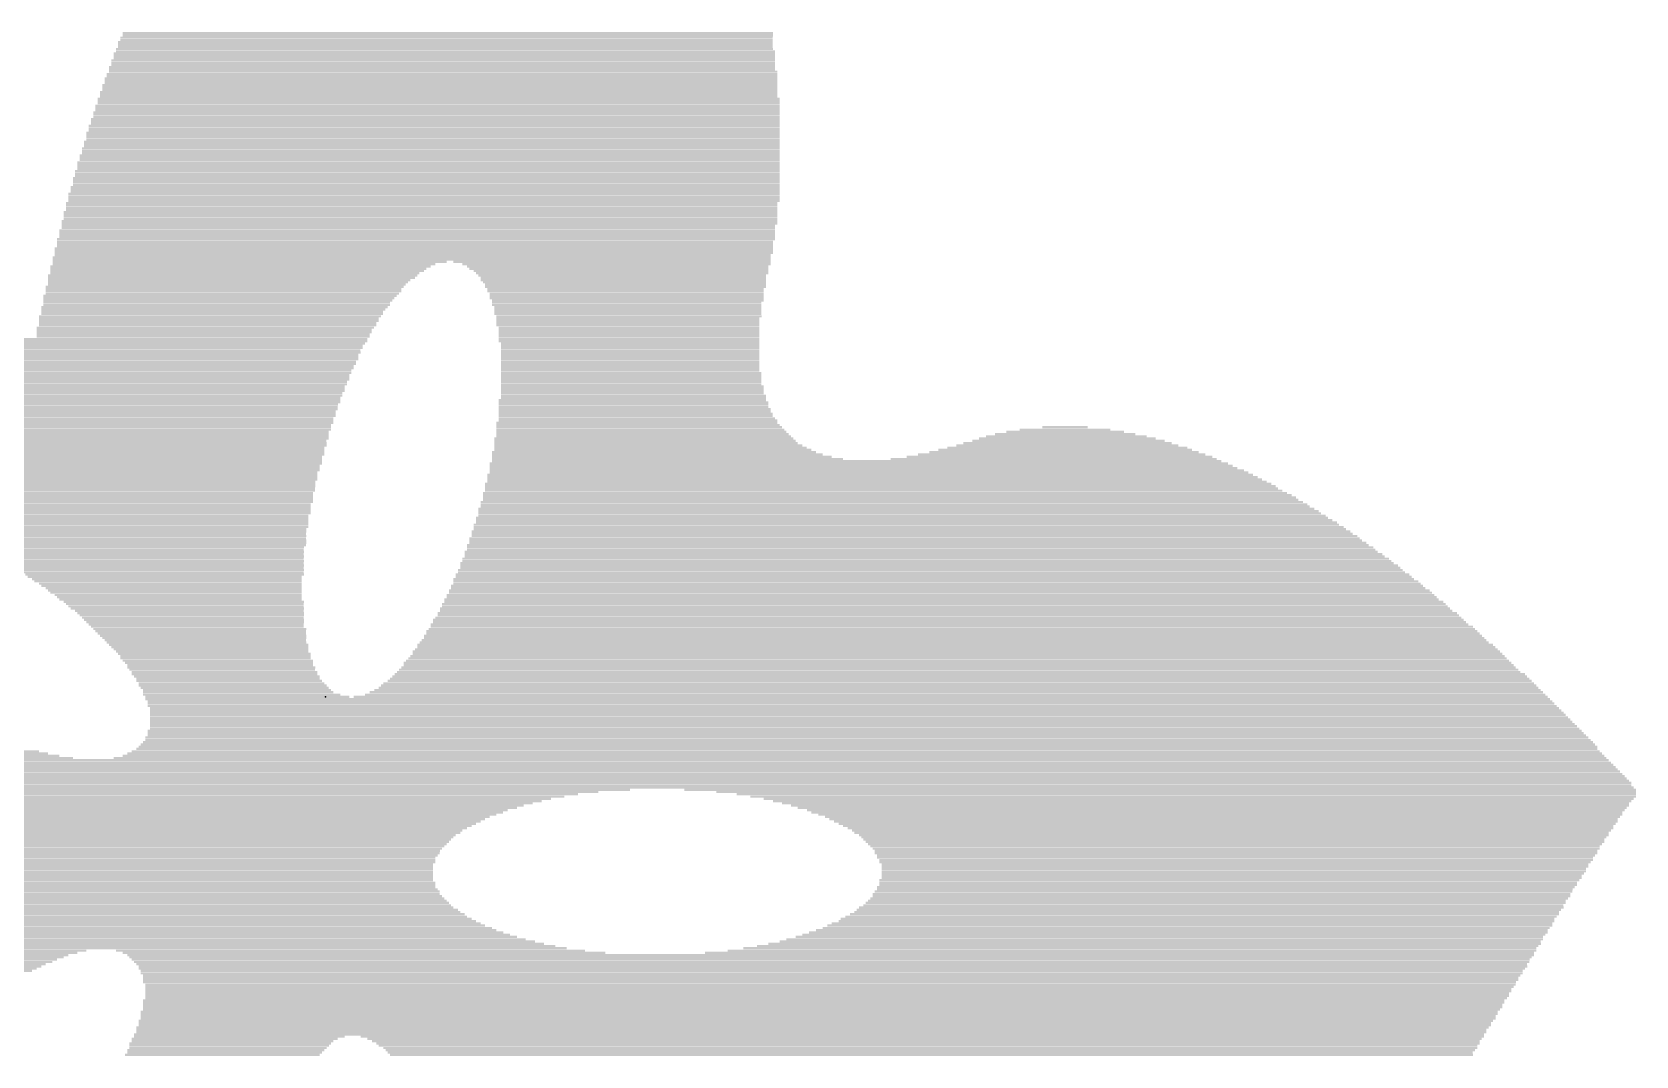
# Model space of a CAD drawing. Extents: x -4.4 to 50.7, y -2.2 to 26.3.
# Drawn here: x 45.264 to 47.062, y 16.996 to 18.144 of the extents above; entities that cross this region are included whole.
import ezdxf

# ---------------------------------------------------------------- set-up
doc = ezdxf.new("R2010")
doc.units = 0
doc.layers.add('21', color=253, linetype='CONTINUOUS')
doc.layers.add('23', color=53, linetype='CONTINUOUS')

# ---------------------------------------------------------------- blocks, each defined once
blk = doc.blocks.new('RECT')
blk.add_solid([(-0.5, -0.5), (0.5, -0.5), (-0.5, 0.5), (0.5, 0.5)])

msp = doc.modelspace()

# ---------------------------------------------------------------- linework, layer by layer
at = {"layer": '23'}
msp.add_point((45.593, 17.399), dxfattribs=at)

# ---------------------------------------------------------------- block references
at = {"layer": '21'}
for p, xscale, yscale in [((45.7275, 18.133), 0.734, 0.0026), ((45.7275, 18.1304), 0.734, 0.0024), ((45.7275, 18.1279), 0.734, 0.0026), ((45.7288, 18.138), 0.7314, 0.0024), ((45.7288, 18.1355), 0.7314, 0.0024), ((45.7301, 18.1431), 0.729, 0.0024), ((45.7301, 18.1406), 0.729, 0.0026), ((45.725, 18.1126), 0.7442, 0.0024), ((45.725, 18.1101), 0.7442, 0.0024), ((45.725, 18.1076), 0.7442, 0.0026), ((45.7263, 18.1203), 0.7416, 0.0026), ((45.7263, 18.1177), 0.7416, 0.0024), ((45.7263, 18.1152), 0.7416, 0.0026), ((45.7263, 18.1253), 0.7366, 0.0024), ((45.7275, 18.1228), 0.739, 0.0024), ((45.7225, 18.0923), 0.7544, 0.0024), ((45.7225, 18.0898), 0.7544, 0.0026), ((45.7237, 18.0974), 0.7518, 0.0024), ((45.7237, 18.0949), 0.7518, 0.0026), ((45.7237, 18.105), 0.7466, 0.0024), ((45.7237, 18.1025), 0.7466, 0.0026), ((45.725, 18.0999), 0.7492, 0.0024), ((45.7199, 18.0771), 0.7594, 0.0026), ((45.7199, 18.0745), 0.7594, 0.0024), ((45.7199, 18.072), 0.7594, 0.0024), ((45.7212, 18.0847), 0.7568, 0.0024), ((45.7212, 18.0822), 0.7568, 0.0026), ((45.7212, 18.0796), 0.7568, 0.0024), ((45.7225, 18.0872), 0.7544, 0.0024), ((45.7174, 18.0542), 0.7696, 0.0024), ((45.7186, 18.0618), 0.767, 0.0024), ((45.7186, 18.0593), 0.767, 0.0024), ((45.7186, 18.0568), 0.767, 0.0026), ((45.7199, 18.0695), 0.7644, 0.0026), ((45.7199, 18.0669), 0.7644, 0.0024), ((45.7199, 18.0644), 0.7644, 0.0026), ((45.7148, 18.039), 0.7746, 0.0026), ((45.7148, 18.0364), 0.7746, 0.0024), ((45.7161, 18.0466), 0.772, 0.0024), ((45.7161, 18.0441), 0.772, 0.0026), ((45.7161, 18.0415), 0.772, 0.0024), ((45.7174, 18.0517), 0.7696, 0.0026), ((45.7174, 18.0491), 0.7696, 0.0024), ((45.7123, 18.0212), 0.7798, 0.0024), ((45.7123, 18.0187), 0.7798, 0.0026), ((45.7136, 18.0314), 0.7772, 0.0026), ((45.7136, 18.0288), 0.7772, 0.0024), ((45.7136, 18.0263), 0.7772, 0.0026), ((45.7136, 18.0237), 0.7772, 0.0024), ((45.7148, 18.0339), 0.7746, 0.0024), ((45.7098, 18.006), 0.7848, 0.0026), ((45.7098, 18.0034), 0.7848, 0.0024), ((45.7098, 18.0009), 0.7848, 0.0026), ((45.711, 18.0136), 0.7822, 0.0026), ((45.711, 18.011), 0.7822, 0.0024), ((45.711, 18.0085), 0.7822, 0.0024), ((45.7123, 18.0161), 0.7798, 0.0024), ((45.7072, 17.9882), 0.7898, 0.0026), ((45.7072, 17.9856), 0.7898, 0.0024), ((45.7072, 17.9831), 0.7898, 0.0024), ((45.7085, 17.9983), 0.7874, 0.0024), ((45.7085, 17.9958), 0.7874, 0.0024), ((45.7085, 17.9933), 0.7874, 0.0026), ((45.7085, 17.9907), 0.7874, 0.0024), ((45.7047, 17.9704), 0.795, 0.0024), ((45.7047, 17.9679), 0.795, 0.0026), ((45.7047, 17.9653), 0.795, 0.0024), ((45.7059, 17.9806), 0.7924, 0.0026), ((45.7059, 17.978), 0.7924, 0.0024), ((45.7059, 17.9755), 0.7924, 0.0026), ((45.7059, 17.9729), 0.7924, 0.0024), ((45.7009, 17.9526), 0.7976, 0.0024), ((45.7009, 17.9501), 0.7976, 0.0026), ((45.7009, 17.9475), 0.7976, 0.0024), ((45.7034, 17.9628), 0.7974, 0.0026), ((45.7034, 17.9602), 0.7974, 0.0024), ((45.7034, 17.9577), 0.7974, 0.0024), ((45.7034, 17.9552), 0.7974, 0.0026), ((45.6983, 17.9323), 0.8026, 0.0024), ((45.6983, 17.9298), 0.8026, 0.0026), ((45.6996, 17.9425), 0.8, 0.0026), ((45.6996, 17.9399), 0.8, 0.0024), ((45.6996, 17.9374), 0.8, 0.0026), ((45.6996, 17.9348), 0.8, 0.0024), ((45.7009, 17.945), 0.7976, 0.0024), ((45.6945, 17.912), 0.805, 0.0026), ((45.6958, 17.9221), 0.8026, 0.0024), ((45.6958, 17.9196), 0.8026, 0.0024), ((45.6958, 17.9171), 0.8026, 0.0026), ((45.6958, 17.9145), 0.8026, 0.0024), ((45.697, 17.9272), 0.8, 0.0024), ((45.697, 17.9247), 0.8, 0.0026), ((45.692, 17.9018), 0.8052, 0.0024), ((45.692, 17.8993), 0.8052, 0.0026), ((45.692, 17.8967), 0.8052, 0.0024), ((45.6907, 17.8942), 0.8026, 0.0024), ((45.6933, 17.9094), 0.8026, 0.0024), ((45.6933, 17.9069), 0.8026, 0.0024), ((45.6933, 17.9044), 0.8026, 0.0026), ((45.4977, 17.8815), 0.4268, 0.0024), ((45.4951, 17.879), 0.4216, 0.0026), ((45.4938, 17.8764), 0.419, 0.0024), ((45.4913, 17.8739), 0.414, 0.0026), ((45.6895, 17.8917), 0.8052, 0.0026), ((45.6895, 17.8891), 0.8052, 0.0024), ((45.5078, 17.8866), 0.4418, 0.0026), ((45.5015, 17.884), 0.4292, 0.0024), ((45.9143, 17.8866), 0.3556, 0.0026), ((45.9193, 17.884), 0.3454, 0.0024), ((45.9206, 17.8815), 0.3378, 0.0024), ((45.9218, 17.879), 0.3352, 0.0026), ((45.9244, 17.8764), 0.3302, 0.0024), ((45.9257, 17.8739), 0.3276, 0.0026), ((45.4799, 17.8586), 0.4012, 0.0024), ((45.4786, 17.8561), 0.3986, 0.0024), ((45.4888, 17.8713), 0.414, 0.0024), ((45.4875, 17.8688), 0.4114, 0.0024), ((45.485, 17.8663), 0.4064, 0.0026), ((45.4837, 17.8637), 0.4038, 0.0024), ((45.4824, 17.8612), 0.4012, 0.0026), ((45.9257, 17.8713), 0.3226, 0.0024), ((45.9269, 17.8688), 0.32, 0.0024), ((45.9269, 17.8663), 0.32, 0.0026), ((45.9282, 17.8637), 0.3174, 0.0024), ((45.9295, 17.8612), 0.315, 0.0026), ((45.9295, 17.8586), 0.315, 0.0024), ((45.9295, 17.8561), 0.3098, 0.0024), ((45.4748, 17.8485), 0.3962, 0.0026), ((45.4735, 17.8459), 0.3936, 0.0024), ((45.4723, 17.8434), 0.3912, 0.0024), ((45.471, 17.8409), 0.3886, 0.0026), ((45.471, 17.8383), 0.3886, 0.0024), ((45.4786, 17.8536), 0.3986, 0.0026), ((45.4774, 17.851), 0.3962, 0.0024), ((45.9295, 17.8536), 0.3098, 0.0026), ((45.9307, 17.851), 0.3072, 0.0024), ((45.9307, 17.8485), 0.3072, 0.0026), ((45.9307, 17.8459), 0.3072, 0.0024), ((45.932, 17.8434), 0.3048, 0.0024), ((45.9307, 17.8409), 0.3022, 0.0026), ((45.9307, 17.8383), 0.3022, 0.0024), ((45.4634, 17.8256), 0.3836, 0.0024), ((45.4621, 17.8231), 0.381, 0.0026), ((45.4621, 17.8205), 0.381, 0.0024), ((45.4685, 17.8358), 0.3886, 0.0026), ((45.4672, 17.8332), 0.386, 0.0024), ((45.4659, 17.8307), 0.3834, 0.0024), ((45.4659, 17.8282), 0.3834, 0.0026), ((45.932, 17.8358), 0.2996, 0.0026), ((45.932, 17.8332), 0.2996, 0.0024), ((45.932, 17.8307), 0.2996, 0.0024), ((45.932, 17.8282), 0.2996, 0.0026), ((45.9333, 17.8256), 0.2972, 0.0024), ((45.932, 17.8231), 0.2946, 0.0026), ((45.932, 17.8205), 0.2946, 0.0024), ((45.4583, 17.8129), 0.3784, 0.0024), ((45.457, 17.8104), 0.3758, 0.0026), ((45.457, 17.8078), 0.3758, 0.0024), ((45.4558, 17.8053), 0.3734, 0.0024), ((45.4558, 17.8028), 0.3734, 0.0026), ((45.4608, 17.818), 0.3784, 0.0024), ((45.4608, 17.8155), 0.3784, 0.0026), ((45.932, 17.818), 0.2946, 0.0024), ((45.932, 17.8155), 0.2946, 0.0026), ((45.9333, 17.8129), 0.292, 0.0024), ((45.9333, 17.8104), 0.292, 0.0026), ((45.9333, 17.8078), 0.292, 0.0024), ((45.9333, 17.8053), 0.292, 0.0024), ((45.9333, 17.8028), 0.292, 0.0026), ((44.9274, 17.8002), 1.4248, 0.0024), ((44.9274, 17.7977), 1.4248, 0.0026), ((44.9262, 17.7951), 1.4224, 0.0024), ((44.9249, 17.7926), 1.4198, 0.0024), ((44.9249, 17.7901), 1.4198, 0.0026), ((44.9236, 17.7875), 1.4172, 0.0024), ((44.9249, 17.785), 1.4148, 0.0026), ((45.9333, 17.8002), 0.292, 0.0024), ((45.9333, 17.7977), 0.292, 0.0026), ((45.9346, 17.7951), 0.2896, 0.0024), ((45.9346, 17.7926), 0.2896, 0.0024), ((45.9346, 17.7901), 0.2896, 0.0026), ((45.9346, 17.7875), 0.2896, 0.0024), ((45.9346, 17.785), 0.2896, 0.0026), ((44.9236, 17.7824), 1.4122, 0.0024), ((44.9236, 17.7799), 1.4122, 0.0024), ((44.9236, 17.7774), 1.4122, 0.0026), ((44.9223, 17.7748), 1.4096, 0.0024), ((44.9236, 17.7723), 1.407, 0.0026), ((44.9224, 17.7697), 1.4046, 0.0024), ((44.9224, 17.7672), 1.4046, 0.0024), ((45.9346, 17.7824), 0.2896, 0.0024), ((45.9346, 17.7799), 0.2896, 0.0024), ((45.9346, 17.7774), 0.2896, 0.0026), ((45.9346, 17.7748), 0.2896, 0.0024), ((45.9346, 17.7723), 0.2896, 0.0026), ((45.9346, 17.7697), 0.2896, 0.0024), ((45.9346, 17.7672), 0.2896, 0.0024), ((44.9211, 17.7647), 1.402, 0.0026), ((44.9211, 17.7621), 1.402, 0.0024), ((44.9211, 17.7596), 1.397, 0.0026), ((44.9211, 17.757), 1.397, 0.0024), ((44.9211, 17.7545), 1.397, 0.0024), ((44.9198, 17.752), 1.3944, 0.0026), ((44.9198, 17.7494), 1.3944, 0.0024), ((45.9346, 17.7647), 0.2896, 0.0026), ((45.9358, 17.7621), 0.292, 0.0024), ((45.9358, 17.7596), 0.292, 0.0026), ((45.9358, 17.757), 0.292, 0.0024), ((45.9358, 17.7545), 0.292, 0.0024), ((45.9358, 17.752), 0.292, 0.0026), ((45.9358, 17.7494), 0.292, 0.0024), ((44.9198, 17.7469), 1.3892, 0.0026), ((44.9198, 17.7443), 1.3892, 0.0024), ((44.9198, 17.7418), 1.3892, 0.0024), ((44.9186, 17.7393), 1.3868, 0.0026), ((44.9186, 17.7367), 1.3868, 0.0024), ((44.9186, 17.7342), 1.3818, 0.0026), ((44.9186, 17.7316), 1.3818, 0.0024), ((45.9371, 17.7316), 0.2996, 0.0024), ((45.9371, 17.7469), 0.2946, 0.0026), ((45.9371, 17.7443), 0.2946, 0.0024), ((45.9371, 17.7418), 0.2946, 0.0024), ((45.9371, 17.7393), 0.2946, 0.0026), ((45.9384, 17.7367), 0.2972, 0.0024), ((45.9384, 17.7342), 0.2972, 0.0026), ((44.9186, 17.7291), 1.3818, 0.0024), ((44.9173, 17.7266), 1.3792, 0.0026), ((44.9185, 17.724), 1.3766, 0.0024), ((44.9185, 17.7215), 1.3766, 0.0026), ((44.9173, 17.7189), 1.3742, 0.0024), ((44.9173, 17.7164), 1.3742, 0.0024), ((44.9186, 17.7139), 1.3716, 0.0026), ((45.9384, 17.7291), 0.3022, 0.0024), ((45.9384, 17.7266), 0.3022, 0.0026), ((45.9384, 17.724), 0.3022, 0.0024), ((45.9397, 17.7215), 0.3048, 0.0026), ((45.9397, 17.7189), 0.3048, 0.0024), ((45.9409, 17.7164), 0.3072, 0.0024), ((45.9409, 17.7139), 0.3072, 0.0026), ((44.9173, 17.7113), 1.369, 0.0024), ((44.9173, 17.7088), 1.369, 0.0026), ((44.9173, 17.7062), 1.369, 0.0024), ((44.9173, 17.7037), 1.364, 0.0024), ((44.9173, 17.7012), 1.364, 0.0026), ((44.9173, 17.6986), 1.364, 0.0024), ((44.916, 17.6961), 1.3614, 0.0026), ((45.9422, 17.7062), 0.315, 0.0024), ((45.9434, 17.7037), 0.3174, 0.0024), ((45.9447, 17.7012), 0.32, 0.0026), ((45.946, 17.6986), 0.3226, 0.0024), ((45.9472, 17.6961), 0.325, 0.0026), ((45.9422, 17.7113), 0.3098, 0.0024), ((45.9435, 17.7088), 0.3124, 0.0026), ((46.4222, 17.6961), 0.132, 0.0026), ((46.4223, 17.6986), 0.1016, 0.0024), ((46.4223, 17.7012), 0.0508, 0.0026), ((44.9173, 17.6935), 1.3588, 0.0024), ((44.9173, 17.691), 1.3588, 0.0024), ((44.9173, 17.6885), 1.3588, 0.0026), ((44.916, 17.6859), 1.3562, 0.0024), ((44.9173, 17.6834), 1.3538, 0.0026), ((44.9173, 17.6808), 1.3538, 0.0024), ((44.916, 17.6783), 1.3512, 0.0024), ((45.9498, 17.6885), 0.3352, 0.0026), ((45.9511, 17.6859), 0.3378, 0.0024), ((45.9523, 17.6834), 0.3402, 0.0026), ((45.9549, 17.6808), 0.3454, 0.0024), ((45.9574, 17.6783), 0.3504, 0.0024), ((45.9485, 17.6935), 0.3276, 0.0024), ((45.9498, 17.691), 0.3302, 0.0024), ((46.4248, 17.6783), 0.2692, 0.0024), ((46.4248, 17.6808), 0.249, 0.0024), ((46.4248, 17.6834), 0.2336, 0.0026), ((46.426, 17.6859), 0.2158, 0.0024), ((46.4248, 17.6885), 0.1982, 0.0026), ((46.4235, 17.691), 0.1802, 0.0024), ((46.4222, 17.6935), 0.1574, 0.0024), ((44.916, 17.6758), 1.3512, 0.0026), ((44.9173, 17.6732), 1.3488, 0.0024), ((44.9173, 17.6707), 1.3488, 0.0026), ((44.916, 17.6681), 1.3462, 0.0024), ((44.9173, 17.6656), 1.3436, 0.0024), ((44.9173, 17.6631), 1.3436, 0.0026), ((44.9173, 17.6605), 1.3436, 0.0024), ((46.1911, 17.6605), 0.828, 0.0024), ((45.9612, 17.6732), 0.3632, 0.0024), ((45.965, 17.6707), 0.3708, 0.0026), ((45.9701, 17.6681), 0.381, 0.0024), ((45.9764, 17.6656), 0.3936, 0.0024), ((46.1885, 17.6631), 0.8178, 0.0026), ((45.96, 17.6758), 0.3556, 0.0026), ((46.4095, 17.6656), 0.3656, 0.0024), ((46.4159, 17.6681), 0.3428, 0.0024), ((46.4184, 17.6707), 0.3224, 0.0026), ((46.421, 17.6732), 0.3022, 0.0024), ((46.4222, 17.6758), 0.2844, 0.0026), ((44.9173, 17.658), 1.3386, 0.0026), ((44.9173, 17.6554), 1.3386, 0.0024), ((44.9173, 17.6529), 1.3386, 0.0024), ((44.916, 17.6504), 1.336, 0.0026), ((44.9173, 17.6478), 1.3334, 0.0024), ((44.9173, 17.6453), 1.3334, 0.0026), ((44.9173, 17.6427), 1.3334, 0.0024), ((44.9173, 17.6402), 1.3284, 0.0024), ((46.2038, 17.6478), 0.8584, 0.0024), ((46.2064, 17.6453), 0.8636, 0.0026), ((46.2089, 17.6427), 0.8686, 0.0024), ((46.2114, 17.6402), 0.8736, 0.0024), ((46.1936, 17.658), 0.833, 0.0026), ((46.1962, 17.6554), 0.8382, 0.0024), ((46.2, 17.6529), 0.8458, 0.0024), ((46.2025, 17.6504), 0.8508, 0.0026), ((44.9173, 17.6377), 1.3284, 0.0026), ((44.9173, 17.6351), 1.3284, 0.0024), ((44.9185, 17.6326), 1.3258, 0.0026), ((44.9185, 17.63), 1.3258, 0.0024), ((45.3021, 17.6275), 0.5536, 0.0024), ((45.3135, 17.625), 0.5308, 0.0026), ((45.3199, 17.6224), 0.5182, 0.0024), ((46.2203, 17.6275), 0.9016, 0.0024), ((46.2229, 17.625), 0.9068, 0.0026), ((46.2254, 17.6224), 0.9118, 0.0024), ((46.2127, 17.6377), 0.8814, 0.0026), ((46.2152, 17.6351), 0.8864, 0.0024), ((46.2165, 17.6326), 0.889, 0.0026), ((46.219, 17.63), 0.894, 0.0024), ((45.3262, 17.6199), 0.5054, 0.0026), ((45.3313, 17.6173), 0.4952, 0.0024), ((45.3338, 17.6148), 0.485, 0.0024), ((45.3376, 17.6123), 0.4774, 0.0026), ((45.3427, 17.6097), 0.4672, 0.0024), ((45.3453, 17.6072), 0.4622, 0.0026), ((45.3491, 17.6046), 0.4546, 0.0024), ((46.233, 17.6097), 0.9372, 0.0024), ((46.2355, 17.6072), 0.9422, 0.0026), ((46.2368, 17.6046), 0.9448, 0.0024), ((46.2279, 17.6173), 0.922, 0.0024), ((46.2304, 17.6148), 0.927, 0.0024), ((46.2317, 17.6123), 0.9296, 0.0026), ((46.2267, 17.6199), 0.9144, 0.0026), ((45.3516, 17.6021), 0.4444, 0.0024), ((45.3542, 17.5996), 0.4394, 0.0026), ((45.358, 17.597), 0.4318, 0.0024), ((45.3605, 17.5945), 0.4266, 0.0026), ((45.3631, 17.5919), 0.4216, 0.0024), ((45.3669, 17.5894), 0.414, 0.0024), ((45.3682, 17.5869), 0.4064, 0.0026), ((46.2444, 17.5919), 0.9702, 0.0024), ((46.247, 17.5894), 0.9754, 0.0024), ((46.2482, 17.5869), 0.9778, 0.0026), ((46.2394, 17.5996), 0.955, 0.0026), ((46.2419, 17.597), 0.96, 0.0024), ((46.2445, 17.5945), 0.9652, 0.0026), ((46.2394, 17.6021), 0.95, 0.0024), ((45.3707, 17.5843), 0.4014, 0.0024), ((45.3732, 17.5818), 0.3962, 0.0026), ((45.3758, 17.5792), 0.3912, 0.0024), ((45.3783, 17.5767), 0.386, 0.0024), ((45.3809, 17.5742), 0.381, 0.0026), ((45.3834, 17.5716), 0.376, 0.0024), ((45.3859, 17.5691), 0.3708, 0.0026), ((46.2571, 17.5691), 1.0108, 0.0026), ((46.2533, 17.5767), 0.9982, 0.0024), ((46.2546, 17.5742), 1.0008, 0.0026), ((46.2571, 17.5716), 1.0058, 0.0024), ((46.2495, 17.5843), 0.9854, 0.0024), ((46.2508, 17.5818), 0.988, 0.0026), ((46.2533, 17.5792), 0.993, 0.0024), ((45.3872, 17.5665), 0.3632, 0.0024), ((45.3884, 17.564), 0.3606, 0.0024), ((45.391, 17.5615), 0.3556, 0.0026), ((45.3935, 17.5589), 0.3504, 0.0024), ((45.3961, 17.5564), 0.3454, 0.0026), ((45.3973, 17.5538), 0.3428, 0.0024), ((45.3999, 17.5513), 0.3378, 0.0024), ((46.266, 17.5538), 1.0388, 0.0024), ((46.2673, 17.5513), 1.0414, 0.0024), ((46.261, 17.5615), 1.0236, 0.0026), ((46.2635, 17.5589), 1.0286, 0.0024), ((46.2648, 17.5564), 1.0312, 0.0026), ((46.2597, 17.5665), 1.016, 0.0024), ((46.2609, 17.564), 1.0184, 0.0024), ((45.4024, 17.5488), 0.3326, 0.0026), ((45.4037, 17.5462), 0.3302, 0.0024), ((45.4062, 17.5437), 0.325, 0.0026), ((45.4088, 17.5411), 0.32, 0.0024), ((45.41, 17.5386), 0.3174, 0.0024), ((45.4126, 17.5361), 0.3124, 0.0026), ((45.4126, 17.5335), 0.3074, 0.0024), ((46.2736, 17.5361), 1.0692, 0.0026), ((46.2749, 17.5335), 1.0718, 0.0024), ((46.2711, 17.5411), 1.0592, 0.0024), ((46.2724, 17.5386), 1.0618, 0.0024), ((46.2673, 17.5488), 1.0464, 0.0026), ((46.2698, 17.5462), 1.0514, 0.0024), ((46.2711, 17.5437), 1.054, 0.0026), ((45.4151, 17.531), 0.3022, 0.0026), ((45.4164, 17.5284), 0.2996, 0.0024), ((45.4189, 17.5259), 0.2946, 0.0024), ((45.4202, 17.5234), 0.292, 0.0026), ((45.4228, 17.5208), 0.287, 0.0024), ((45.424, 17.5183), 0.2844, 0.0026), ((45.4253, 17.5157), 0.282, 0.0024), ((46.2813, 17.5183), 1.0998, 0.0026), ((46.2825, 17.5157), 1.1022, 0.0024), ((46.2787, 17.5234), 1.0896, 0.0026), ((46.28, 17.5208), 1.0922, 0.0024), ((46.2749, 17.531), 1.0768, 0.0026), ((46.2775, 17.5284), 1.082, 0.0024), ((46.2787, 17.5259), 1.0844, 0.0024), ((45.4278, 17.5132), 0.2768, 0.0024), ((45.4291, 17.5107), 0.2742, 0.0026), ((45.4304, 17.5081), 0.2718, 0.0024), ((45.4342, 17.5056), 0.2692, 0.0026), ((45.4354, 17.503), 0.2666, 0.0024), ((45.4367, 17.5005), 0.264, 0.0024), ((45.438, 17.498), 0.2616, 0.0026), ((46.2876, 17.498), 1.1328, 0.0026), ((46.2864, 17.503), 1.1252, 0.0024), ((46.2876, 17.5005), 1.1276, 0.0024), ((46.2838, 17.5081), 1.115, 0.0024), ((46.2863, 17.5056), 1.12, 0.0026), ((46.2825, 17.5132), 1.1074, 0.0024), ((46.2838, 17.5107), 1.11, 0.0026), ((45.4405, 17.4954), 0.2564, 0.0024), ((45.4418, 17.4929), 0.254, 0.0026), ((45.4431, 17.4903), 0.2514, 0.0024), ((45.4443, 17.4878), 0.2488, 0.0024), ((45.4456, 17.4853), 0.2464, 0.0026), ((45.4469, 17.4827), 0.2438, 0.0024), ((45.4481, 17.4802), 0.2412, 0.0026), ((46.2927, 17.4802), 1.1632, 0.0026), ((46.2914, 17.4853), 1.1556, 0.0026), ((46.2927, 17.4827), 1.1582, 0.0024), ((46.2914, 17.4878), 1.1506, 0.0024), ((46.2902, 17.4929), 1.143, 0.0026), ((46.2914, 17.4903), 1.1454, 0.0024), ((46.2889, 17.4954), 1.1354, 0.0024), ((45.4494, 17.4776), 0.2386, 0.0024), ((45.452, 17.4751), 0.2388, 0.0024), ((45.4532, 17.4726), 0.2362, 0.0026), ((45.4545, 17.47), 0.2336, 0.0024), ((45.4558, 17.4675), 0.2312, 0.0026), ((45.4571, 17.4649), 0.2286, 0.0024), ((45.4583, 17.4624), 0.226, 0.0024), ((46.2978, 17.4624), 1.1938, 0.0024), ((46.2965, 17.4675), 1.1862, 0.0026), ((46.2978, 17.4649), 1.1888, 0.0024), ((46.2952, 17.4726), 1.1784, 0.0026), ((46.2965, 17.47), 1.181, 0.0024), ((46.2952, 17.4751), 1.1734, 0.0024), ((46.2953, 17.4776), 1.1684, 0.0024), ((45.4596, 17.4599), 0.2236, 0.0026), ((45.4621, 17.4573), 0.2234, 0.0024), ((45.4634, 17.4548), 0.221, 0.0026), ((45.4647, 17.4522), 0.2184, 0.0024), ((45.4659, 17.4497), 0.2158, 0.0024), ((45.4684, 17.4472), 0.2158, 0.0026), ((45.4697, 17.4446), 0.2132, 0.0024), ((46.3016, 17.4446), 1.2268, 0.0024), ((46.3003, 17.4497), 1.2192, 0.0024), ((46.3016, 17.4472), 1.2218, 0.0026), ((46.3003, 17.4522), 1.214, 0.0024), ((46.299, 17.4573), 1.2064, 0.0024), ((46.3003, 17.4548), 1.209, 0.0026), ((46.2978, 17.4599), 1.1988, 0.0026), ((45.4697, 17.4421), 0.2132, 0.0026), ((45.4723, 17.4395), 0.2134, 0.0024), ((45.4736, 17.437), 0.2108, 0.0024), ((45.4748, 17.4345), 0.2082, 0.0026), ((45.4761, 17.4319), 0.2108, 0.0024), ((45.4773, 17.4294), 0.2082, 0.0026), ((45.4799, 17.4268), 0.2082, 0.0024), ((46.3029, 17.4268), 1.2598, 0.0024), ((46.3029, 17.4294), 1.2548, 0.0026), ((46.3028, 17.4319), 1.2496, 0.0024), ((46.3016, 17.437), 1.242, 0.0024), ((46.3029, 17.4345), 1.2446, 0.0026), ((46.3016, 17.4395), 1.237, 0.0024), ((46.3016, 17.4421), 1.2318, 0.0026), ((45.4799, 17.4243), 0.2082, 0.0024), ((45.4824, 17.4218), 0.2082, 0.0026), ((45.4837, 17.4192), 0.2056, 0.0024), ((45.485, 17.4167), 0.2082, 0.0026), ((45.4875, 17.4141), 0.2082, 0.0024), ((45.4888, 17.4116), 0.2108, 0.0024), ((45.4913, 17.4091), 0.2108, 0.0026), ((45.4939, 17.4065), 0.2108, 0.0024), ((46.3016, 17.4065), 1.308, 0.0024), ((46.3028, 17.4091), 1.3004, 0.0026), ((46.3029, 17.4116), 1.2954, 0.0024), ((46.3028, 17.4141), 1.2902, 0.0024), ((46.3041, 17.4167), 1.2826, 0.0026), ((46.3041, 17.4192), 1.2776, 0.0024), ((46.3041, 17.4218), 1.2724, 0.0026), ((46.3041, 17.4243), 1.2674, 0.0024), ((45.4951, 17.404), 0.2132, 0.0026), ((45.499, 17.4014), 0.221, 0.0024), ((45.5053, 17.3989), 0.2286, 0.0024), ((46.1784, 17.3964), 1.5748, 0.0026), ((46.181, 17.3938), 1.5748, 0.0024), ((46.1822, 17.3913), 1.5772, 0.0026), ((46.1835, 17.3887), 1.5798, 0.0024), ((46.294, 17.3989), 1.3386, 0.0024), ((46.299, 17.4014), 1.3232, 0.0024), ((46.3003, 17.404), 1.3156, 0.0026), ((46.186, 17.3862), 1.5798, 0.0024), ((46.1873, 17.3837), 1.5824, 0.0026), ((46.1886, 17.3811), 1.585, 0.0024), ((46.1898, 17.3786), 1.5874, 0.0026), ((46.1911, 17.376), 1.59, 0.0024), ((46.1924, 17.3735), 1.5926, 0.0024), ((46.1936, 17.371), 1.595, 0.0026), ((46.2, 17.3532), 1.618, 0.0026), ((46.1975, 17.3608), 1.6078, 0.0024), ((46.1987, 17.3583), 1.6102, 0.0026), ((46.2, 17.3557), 1.6128, 0.0024), ((46.1949, 17.3684), 1.5976, 0.0024), ((46.1962, 17.3659), 1.6002, 0.0026), ((46.1974, 17.3633), 1.6026, 0.0024), ((44.8741, 17.3379), 0.795, 0.0024), ((44.8817, 17.3354), 0.8, 0.0024), ((46.1974, 17.3354), 1.6534, 0.0024), ((46.1987, 17.3379), 1.6458, 0.0024), ((46.2, 17.3405), 1.6382, 0.0026), ((46.2013, 17.343), 1.6358, 0.0024), ((46.2012, 17.3456), 1.6306, 0.0026), ((46.2013, 17.3481), 1.6256, 0.0024), ((46.2012, 17.3506), 1.6204, 0.0024), ((44.8906, 17.3329), 0.8076, 0.0026), ((44.9008, 17.3303), 0.8178, 0.0024), ((45.7644, 17.3278), 2.535, 0.0026), ((45.7695, 17.3252), 2.5298, 0.0024), ((45.7732, 17.3227), 2.5272, 0.0024), ((45.7771, 17.3202), 2.5248, 0.0026), ((45.7821, 17.3176), 2.5196, 0.0024), ((46.1924, 17.3303), 1.6738, 0.0024), ((46.1962, 17.3329), 1.6612, 0.0026), ((45.786, 17.3151), 2.5172, 0.0026), ((45.791, 17.3125), 2.512, 0.0024), ((45.7948, 17.31), 2.5094, 0.0024), ((45.7999, 17.3075), 2.5044, 0.0026), ((45.8037, 17.3049), 2.5018, 0.0024), ((45.8076, 17.3024), 2.4994, 0.0026), ((45.8101, 17.2998), 2.4942, 0.0024), ((45.8139, 17.2973), 2.4916, 0.0024), ((45.2538, 17.2948), 1.3614, 0.0026), ((45.2399, 17.2922), 1.3182, 0.0024), ((45.231, 17.2897), 1.2904, 0.0026), ((45.2246, 17.2871), 1.2724, 0.0024), ((45.2196, 17.2846), 1.2522, 0.0024), ((45.217, 17.2821), 1.237, 0.0026), ((46.5289, 17.2948), 1.0668, 0.0026), ((46.5467, 17.2922), 1.0312, 0.0024), ((46.5581, 17.2897), 1.0082, 0.0026), ((46.5657, 17.2871), 0.993, 0.0024), ((46.5721, 17.2846), 0.9754, 0.0024), ((46.5759, 17.2821), 0.9626, 0.0026), ((45.2145, 17.2795), 1.2218, 0.0024), ((45.2119, 17.277), 1.2064, 0.0026), ((45.2094, 17.2744), 1.1964, 0.0024), ((45.2068, 17.2719), 1.181, 0.0024), ((45.2068, 17.2694), 1.1708, 0.0026), ((45.2043, 17.2668), 1.1608, 0.0024), ((45.203, 17.2643), 1.148, 0.0026), ((46.5797, 17.2795), 0.9498, 0.0024), ((46.5848, 17.277), 0.9398, 0.0026), ((46.5873, 17.2744), 0.9296, 0.0024), ((46.5911, 17.2719), 0.9168, 0.0024), ((46.5924, 17.2694), 0.9092, 0.0026), ((46.5962, 17.2668), 0.9016, 0.0024), ((46.5988, 17.2643), 0.8916, 0.0026), ((45.2018, 17.2617), 1.1404, 0.0024), ((45.2017, 17.2592), 1.1302, 0.0024), ((45.2005, 17.2567), 1.1226, 0.0026), ((45.1992, 17.2541), 1.115, 0.0024), ((45.1992, 17.2516), 1.1048, 0.0026), ((45.1979, 17.249), 1.0972, 0.0024), ((45.198, 17.2465), 1.0922, 0.0024), ((46.6, 17.2617), 0.8838, 0.0024), ((46.6026, 17.2592), 0.8788, 0.0024), ((46.6039, 17.2567), 0.8712, 0.0026), ((46.6051, 17.2541), 0.8636, 0.0024), ((46.6076, 17.2516), 0.8584, 0.0026), ((46.6089, 17.249), 0.8508, 0.0024), ((46.6089, 17.2465), 0.8458, 0.0024), ((45.1967, 17.244), 1.0846, 0.0026), ((45.1967, 17.2414), 1.0794, 0.0024), ((45.1979, 17.2389), 1.0718, 0.0026), ((45.198, 17.2363), 1.0668, 0.0024), ((45.1979, 17.2338), 1.0616, 0.0024), ((45.198, 17.2313), 1.0566, 0.0026), ((45.1967, 17.2287), 1.054, 0.0024), ((46.6115, 17.244), 0.8408, 0.0026), ((46.6115, 17.2414), 0.8356, 0.0024), ((46.6115, 17.2389), 0.8306, 0.0026), ((46.6127, 17.2363), 0.828, 0.0024), ((46.6127, 17.2338), 0.8228, 0.0024), ((46.6127, 17.2313), 0.8178, 0.0026), ((46.614, 17.2287), 0.8152, 0.0024), ((45.1967, 17.2262), 1.049, 0.0026), ((45.1979, 17.2236), 1.0464, 0.0024), ((45.198, 17.2211), 1.0414, 0.0024), ((45.1979, 17.2186), 1.0362, 0.0026), ((45.1992, 17.216), 1.0336, 0.0024), ((45.1992, 17.2135), 1.0336, 0.0026), ((45.1992, 17.2109), 1.0286, 0.0024), ((46.614, 17.2262), 0.8102, 0.0026), ((46.614, 17.2236), 0.8102, 0.0024), ((46.614, 17.2211), 0.8052, 0.0024), ((46.6127, 17.2186), 0.8026, 0.0026), ((46.614, 17.216), 0.8, 0.0024), ((46.6127, 17.2135), 0.7974, 0.0026), ((46.6127, 17.2109), 0.7924, 0.0024), ((45.2005, 17.2084), 1.0262, 0.0024), ((45.2005, 17.2059), 1.0262, 0.0026), ((45.2018, 17.2033), 1.0236, 0.0024), ((45.2018, 17.2008), 1.0236, 0.0026), ((45.203, 17.1982), 1.021, 0.0024), ((45.203, 17.1957), 1.021, 0.0024), ((45.2043, 17.1932), 1.0184, 0.0026), ((45.2056, 17.1906), 1.021, 0.0024), ((46.6064, 17.1932), 0.7848, 0.0026), ((46.6051, 17.1906), 0.7822, 0.0024), ((46.6127, 17.2084), 0.7924, 0.0024), ((46.6115, 17.2059), 0.79, 0.0026), ((46.6115, 17.2033), 0.79, 0.0024), ((46.6102, 17.2008), 0.7874, 0.0026), ((46.6089, 17.1982), 0.7848, 0.0024), ((46.6089, 17.1957), 0.7848, 0.0024), ((45.2068, 17.1881), 1.0184, 0.0026), ((45.2068, 17.1855), 1.0184, 0.0024), ((45.2081, 17.183), 1.021, 0.0024), ((45.2106, 17.1805), 1.021, 0.0026), ((45.2106, 17.1779), 1.021, 0.0024), ((45.2119, 17.1754), 1.0236, 0.0026), ((45.2132, 17.1728), 1.0262, 0.0024), ((46.5949, 17.1728), 0.7822, 0.0024), ((46.5975, 17.1779), 0.7822, 0.0024), ((46.5975, 17.1754), 0.7822, 0.0026), ((46.6, 17.1805), 0.7822, 0.0026), ((46.6026, 17.1855), 0.7824, 0.0024), ((46.6013, 17.183), 0.7798, 0.0024), ((46.6051, 17.1881), 0.7822, 0.0026), ((45.2157, 17.1703), 1.026, 0.0024), ((45.217, 17.1678), 1.0286, 0.0026), ((45.2183, 17.1652), 1.0312, 0.0024), ((45.2196, 17.1627), 1.0338, 0.0026), ((45.2221, 17.1601), 1.0388, 0.0024), ((45.2234, 17.1576), 1.0414, 0.0024), ((45.2259, 17.1551), 1.0464, 0.0026), ((46.5785, 17.1551), 0.795, 0.0026), ((46.581, 17.1576), 0.79, 0.0024), ((46.5835, 17.1601), 0.7898, 0.0024), ((46.5861, 17.1627), 0.79, 0.0026), ((46.5886, 17.1652), 0.7848, 0.0024), ((46.5911, 17.1678), 0.7848, 0.0026), ((46.5924, 17.1703), 0.7822, 0.0024), ((45.236, 17.1424), 1.0718, 0.0026), ((45.2398, 17.1398), 1.0794, 0.0024), ((45.2424, 17.1373), 1.0846, 0.0026), ((45.2272, 17.1525), 1.049, 0.0024), ((45.2297, 17.15), 1.054, 0.0026), ((45.2323, 17.1474), 1.0592, 0.0024), ((45.2348, 17.1449), 1.0642, 0.0024), ((46.5531, 17.1373), 0.8204, 0.0026), ((46.5581, 17.1398), 0.8152, 0.0024), ((46.562, 17.1424), 0.8128, 0.0026), ((46.5645, 17.1449), 0.8078, 0.0024), ((46.5696, 17.1474), 0.8026, 0.0024), ((46.5708, 17.15), 0.8, 0.0026), ((46.5746, 17.1525), 0.7974, 0.0024), ((45.2666, 17.122), 1.143, 0.0024), ((45.2729, 17.1195), 1.1556, 0.0024), ((45.2526, 17.1297), 1.11, 0.0026), ((45.2576, 17.1271), 1.12, 0.0024), ((45.2627, 17.1246), 1.1302, 0.0026), ((45.2462, 17.1347), 1.0922, 0.0024), ((45.25, 17.1322), 1.0998, 0.0024), ((46.5149, 17.1195), 0.8762, 0.0024), ((46.5226, 17.122), 0.8662, 0.0024), ((46.5289, 17.1246), 0.8534, 0.0026), ((46.534, 17.1271), 0.8484, 0.0024), ((46.5391, 17.1297), 0.8382, 0.0026), ((46.5441, 17.1322), 0.833, 0.0024), ((46.5492, 17.1347), 0.828, 0.0024), ((44.9897, 17.1043), 0.6046, 0.0026), ((44.9871, 17.1017), 0.5994, 0.0024), ((44.9973, 17.1093), 0.6146, 0.0024), ((44.9948, 17.1068), 0.6096, 0.0024), ((45.0087, 17.1144), 0.6324, 0.0024), ((45.0036, 17.1119), 0.6222, 0.0026), ((45.2793, 17.117), 1.1684, 0.0026), ((45.6209, 17.1144), 0.5258, 0.0024), ((45.6361, 17.1119), 0.541, 0.0026), ((46.1593, 17.1093), 1.5772, 0.0024), ((46.1593, 17.1068), 1.5722, 0.0024), ((46.1594, 17.1043), 1.5672, 0.0026), ((46.1606, 17.1017), 1.5646, 0.0024), ((46.4832, 17.1119), 0.9296, 0.0026), ((46.4972, 17.1144), 0.9068, 0.0024), ((46.5061, 17.117), 0.889, 0.0026), ((44.9719, 17.0916), 0.5842, 0.0026), ((44.9783, 17.0966), 0.5918, 0.0024), ((44.9757, 17.0941), 0.5866, 0.0024), ((44.9821, 17.0992), 0.5944, 0.0026), ((46.1606, 17.0992), 1.5594, 0.0026), ((46.1619, 17.0966), 1.557, 0.0024), ((46.1606, 17.0941), 1.5544, 0.0024), ((46.1606, 17.0916), 1.5494, 0.0026), ((46.1606, 17.089), 1.5494, 0.0024), ((46.1606, 17.0865), 1.5442, 0.0026), ((46.1594, 17.0839), 1.5418, 0.0024), ((46.1594, 17.0814), 1.5418, 0.0024), ((46.1581, 17.0789), 1.5392, 0.0026), ((46.1593, 17.0763), 1.5366, 0.0024), ((46.1581, 17.0738), 1.5342, 0.0026), ((46.1568, 17.0712), 1.5316, 0.0024), ((46.1568, 17.0687), 1.5316, 0.0024), ((46.1555, 17.0662), 1.529, 0.0026), ((46.1517, 17.0585), 1.5264, 0.0024), ((46.1517, 17.056), 1.5264, 0.0024), ((46.1505, 17.0535), 1.524, 0.0026), ((46.1505, 17.0509), 1.524, 0.0024), ((46.1492, 17.0484), 1.5214, 0.0026), ((46.1555, 17.0636), 1.529, 0.0024), ((46.1543, 17.0611), 1.5266, 0.0026), ((46.1428, 17.0357), 1.5188, 0.0026), ((46.1416, 17.0331), 1.5164, 0.0024), ((46.1416, 17.0306), 1.5164, 0.0024), ((46.1466, 17.0458), 1.5214, 0.0024), ((46.1466, 17.0433), 1.5214, 0.0024), ((46.1454, 17.0408), 1.519, 0.0026), ((46.1454, 17.0382), 1.519, 0.0024), ((45.4913, 17.0154), 0.231, 0.0026), ((45.4888, 17.0128), 0.226, 0.0024), ((46.1352, 17.0204), 1.5138, 0.0024), ((45.4964, 17.0179), 0.2362, 0.0024), ((46.139, 17.0281), 1.5162, 0.0026), ((46.1378, 17.0255), 1.5138, 0.0024), ((46.1378, 17.023), 1.5138, 0.0026), ((46.2622, 17.0179), 1.2598, 0.0024), ((46.2647, 17.0154), 1.2496, 0.0026), ((46.266, 17.0128), 1.242, 0.0024), ((45.4774, 16.9976), 0.2184, 0.0026), ((45.4812, 17.0027), 0.221, 0.0026), ((45.4799, 17.0001), 0.2184, 0.0024), ((45.4862, 17.0103), 0.226, 0.0026), ((45.485, 17.0077), 0.2236, 0.0024), ((45.4837, 17.0052), 0.221, 0.0024), ((46.2686, 17.0103), 1.237, 0.0026), ((46.2685, 17.0077), 1.2318, 0.0024), ((46.2711, 17.0052), 1.2268, 0.0024), ((46.2711, 17.0027), 1.2216, 0.0026), ((46.2711, 17.0001), 1.2166, 0.0024), ((46.2724, 16.9976), 1.2142, 0.0026)]:
    msp.add_blockref('RECT', p, dxfattribs=dict(at, xscale=xscale, yscale=yscale))

doc.saveas('drawing.dxf')
